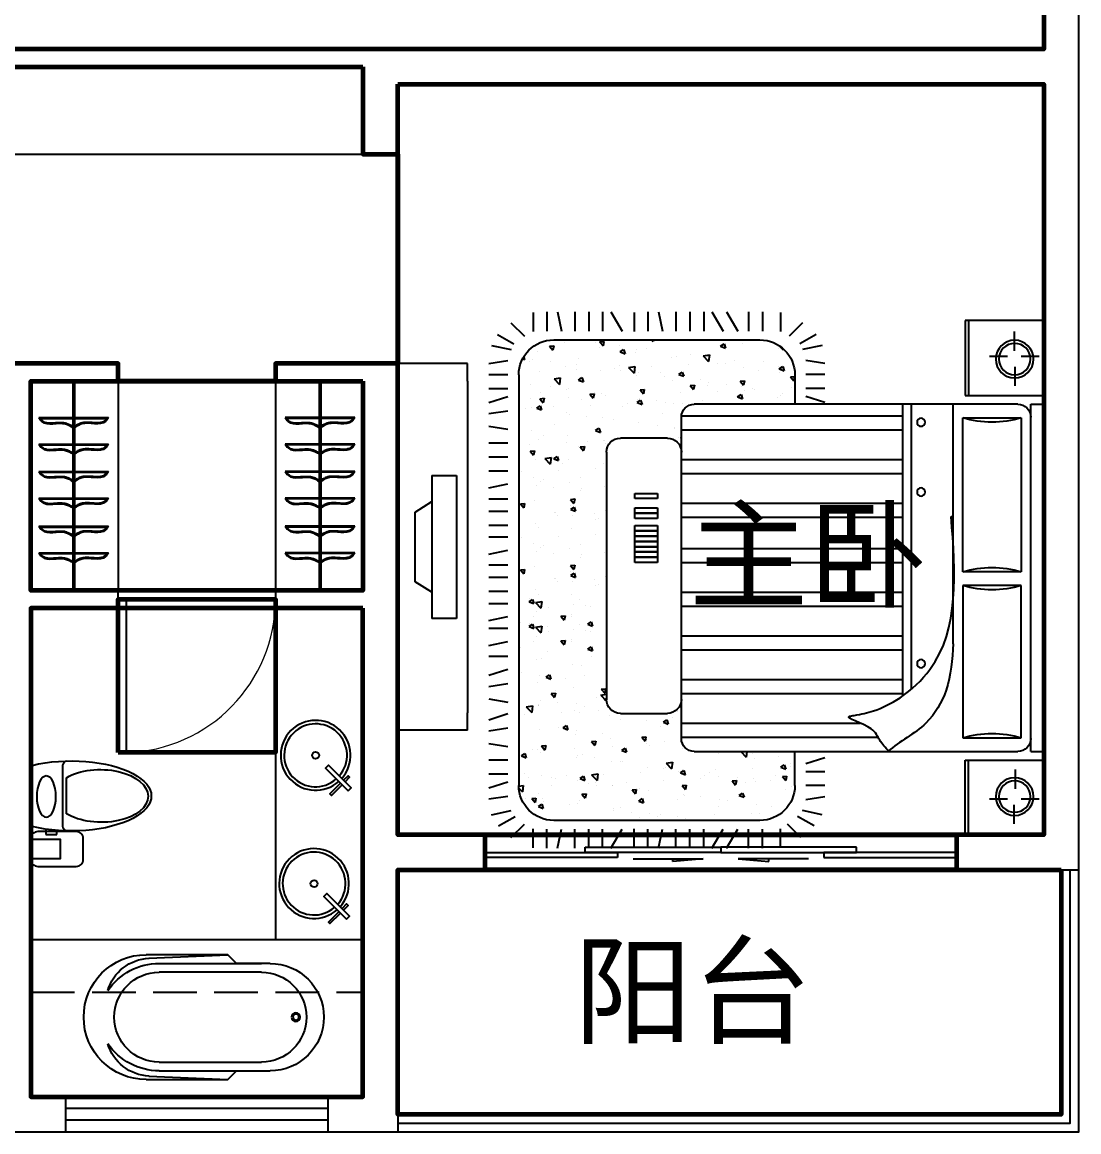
# Model space of a CAD drawing. Extents: x -542146 to -509546, y -936150 to -920950.
# Drawn here: x -515596 to -509546, y -936150 to -929795 of the extents above; entities that cross this region are included whole.
import ezdxf

# ---------------------------------------------------------------- set-up
doc = ezdxf.new("R2010")
doc.units = 0
doc.header["$LTSCALE"] = 1000
doc.header["$MEASUREMENT"] = 0
doc.linetypes.add('DASH', pattern=[0.35, 0.25, -0.1])
doc.layers.get('0').update_dxf_attribs({"linetype": 'CONTINUOUS'})
for name, color, linetype in [('FURN', 8, 'CONTINUOUS'), ('FURNITURE', 8, 'CONTINUOUS'), ('LVTRY', 187, 'CONTINUOUS'), ('STAIR', 3, 'CONTINUOUS'), ('WALL', 2, 'CONTINUOUS'), ('WINDOW', 4, 'CONTINUOUS'), ('房间名称标注', 255, 'CONTINUOUS'), ('洁具', 223, 'CONTINUOUS')]:
    doc.layers.add(name, color=color, linetype=linetype)
for name, color, linetype, lineweight in [('GT_卧室', 1, 'CONTINUOUS', 60), ('GT_卫生间', 5, 'CONTINUOUS', 60), ('GT_客厅', 2, 'CONTINUOUS', 60), ('GT_衣帽间', 85, 'CONTINUOUS', 60), ('GT_过道', 30, 'CONTINUOUS', 60), ('GT_门', 245, 'CONTINUOUS', 60), ('GT_阳台', 6, 'CONTINUOUS', 60)]:
    doc.layers.add(name, color=color, linetype=linetype, lineweight=lineweight)
doc.styles.add('-黑体', font='simhei.ttf', dxfattribs={"width": 0.8})

# ---------------------------------------------------------------- blocks, each defined once
blk = doc.blocks.new('A$C243B017E')
at = {"layer": 'FURN'}
for p, q in [((253.1, 3069.7), (253.1, 2960.6)), ((331.7, 3072.1), (331.7, 2963)), ((393.3, 3072.1), (416.1, 2963)), ((491.7, 3072.1), (491.7, 2963)), ((571.7, 3072.1), (571.7, 2963)), ((651.7, 3072.1), (651.7, 2963)), ((698, 3072.1), (763.5, 2963)), ((831.5, 3069.7), (831.5, 2960.6)), ((910.1, 3072.1), (910.1, 2963)), ((971.7, 3072.1), (994.5, 2963)), ((1070.1, 3072.1), (1070.1, 2963)), ((1150.1, 3072.1), (1150.1, 2963)), ((1230.1, 3072.1), (1230.1, 2963)), ((1276.4, 3072.1), (1341.8, 2963)), ((1360.6, 3072.1), (1426.1, 2963)), ((1487.2, 3072.1), (1487.2, 2963)), ((1567.2, 3072.1), (1567.2, 2963)), ((1670.4, 3069.7), (1670.4, 2960.6)), ((126.7, 3010.5), (203.8, 2933.4)), ((1787, 3010.5), (1709.9, 2933.4)), ((3178, 2995.8), (2728, 2995.8)), ((2728, 2995.8), (2728, 2567.5)), ((2746.5, 2995.8), (2746.5, 2567.5)), ((3178, 2567.5), (3178, 2995.8)), ((55.8, 2943.6), (150.3, 2889.1)), ((1861.9, 2943.6), (1767.5, 2889.1)), ((3007.9, 2932.7), (3007.9, 2822.7)), ((15.2, 2879.9), (127.4, 2856)), ((1552.4, 2912.1), (371.2, 2912.1)), ((650.4, 2906.4), (650.4, 2906.4)), ((815.4, 2868.9), (815.4, 2868.9)), ((863.9, 2897.4), (863.9, 2897.4)), ((919.8, 2872.8), (919.8, 2872.8)), ((966.9, 2888.8), (966.9, 2888.8)), ((985.5, 2880.4), (985.5, 2880.4)), ((1077.4, 2888.4), (1077.4, 2888.4)), ((1125.2, 2901), (1125.2, 2901)), ((1290.9, 2879.4), (1290.9, 2879.4)), ((1504.5, 2870.3), (1504.5, 2870.3)), ((1547.8, 2872.6), (1547.8, 2872.6)), ((1908.3, 2879.9), (1796.2, 2856)), ((246, 2786.9), (265.3, 2809.9)), ((269.9, 2784.8), (265.3, 2809.9)), ((283.4, 2833.2), (311.5, 2843.9)), ((283.4, 2833.2), (303.3, 2819.8)), ((303.3, 2819.7), (311.4, 2843.9)), ((311.1, 2802.5), (311.1, 2802.5)), ((462.6, 2822.5), (462.6, 2822.5)), ((510, 2817.2), (510, 2817.2)), ((518.9, 2800.3), (518.9, 2800.3)), ((712.1, 2842.8), (712.1, 2842.8)), ((715.3, 2855.7), (715.3, 2855.7)), ((752.2, 2840.3), (752.2, 2840.3)), ((858.3, 2801.2), (886.3, 2811.9)), ((858.3, 2801.2), (878.2, 2787.7)), ((878.2, 2787.7), (886.3, 2811.9)), ((1314.6, 2832.6), (1314.6, 2832.6)), ((1365.9, 2797.5), (1365.9, 2797.5)), ((1530.1, 2823.4), (1530.1, 2823.4)), ((1618.5, 2830.7), (1618.5, 2830.7)), ((0, 2789.5), (109.1, 2772.6)), ((171.8, 2727.8), (192.5, 2749.4)), ((196.9, 2711.4), (192.5, 2749.3)), ((211, 2789.3), (211, 2789.3)), ((246, 2786.9), (269.9, 2784.8)), ((285.6, 2760.3), (285.6, 2760.3)), ((304.7, 2789), (304.7, 2789)), ((532.9, 2761.8), (552.2, 2784.8)), ((532.9, 2761.8), (556.8, 2759.7)), ((556.8, 2759.7), (552.2, 2784.8)), ((819.8, 2736.7), (839.1, 2759.7)), ((819.8, 2736.7), (843.8, 2734.6)), ((843.7, 2734.6), (839.1, 2759.6)), ((848, 2752.5), (848, 2752.5)), ((915, 2739.6), (915, 2739.6)), ((1081.3, 2792.6), (1081.3, 2792.6)), ((1106.7, 2711.6), (1126, 2734.6)), ((1114.3, 2764.3), (1114.3, 2764.3)), ((1120.3, 2767.8), (1120.3, 2767.8)), ((1130.6, 2709.5), (1126, 2734.5)), ((1214.4, 2777.5), (1214.4, 2777.5)), ((1322.4, 2793.4), (1322.4, 2793.4)), ((1433.1, 2769.1), (1461.2, 2779.9)), ((1433.1, 2769.1), (1453, 2755.7)), ((1453, 2755.7), (1461.1, 2779.8)), ((1923.5, 2776.8), (1814.5, 2793.7)), ((2969, 2789.9), (2866.2, 2789.9)), ((3150.6, 2789.9), (3047.8, 2789.9)), ((0, 2726), (109.1, 2690.6)), ((171.2, 2715.4), (196.9, 2711.4)), ((171.2, 360), (171.2, 2712.1)), ((358.9, 2711), (358.9, 2711)), ((381.5, 2672.4), (381.5, 2672.4)), ((505.2, 2684.1), (505.2, 2684.1)), ((522.2, 2672.1), (550.2, 2682.9)), ((522.2, 2672.1), (542.1, 2658.7)), ((542.1, 2658.7), (550.2, 2682.9)), ((572.5, 2702), (572.5, 2702)), ((588.2, 2650.7), (619.4, 2683.2)), ((610, 2697.9), (610, 2697.9)), ((614.7, 2712.5), (614.7, 2712.5)), ((623.8, 2645.2), (619.4, 2683.1)), ((707.2, 2709.7), (707.2, 2709.7)), ((710.2, 2711.1), (710.2, 2711.1)), ((786, 2693), (786, 2693)), ((861.7, 2731.1), (861.7, 2731.1)), ((999.5, 2684), (999.5, 2684)), ((1106.7, 2711.6), (1130.7, 2709.5)), ((1213.1, 2675), (1213.1, 2675)), ((1393.7, 2686.5), (1412.9, 2709.5)), ((1393.7, 2686.5), (1417.6, 2684.4)), ((1417.5, 2684.4), (1412.9, 2709.4)), ((1467.3, 2692.6), (1467.3, 2692.6)), ((1513.3, 2673), (1513.3, 2673)), ((1525.3, 2690.3), (1525.3, 2690.3)), ((1613.4, 2686.1), (1613.4, 2686.1)), ((1680.6, 2661.4), (1699.8, 2684.4)), ((1704.4, 2659.3), (1699.8, 2684.3)), ((1700.6, 2732.7), (1700.6, 2732.7)), ((1730.6, 2718.4), (1730.6, 2718.4)), ((1752.4, 2712.1), (1752.4, 2517.5)), ((1923.5, 2713.2), (1814.5, 2713.2)), ((3013.5, 2621.5), (3013.5, 2731.5)), ((0, 2646), (109.1, 2646)), ((205.9, 2644.7), (205.9, 2644.7)), ((229.7, 2666.3), (229.7, 2666.3)), ((299.8, 2655.9), (299.8, 2655.9)), ((357.4, 2664.7), (357.4, 2664.7)), ((443.3, 2657.3), (443.3, 2657.3)), ((588.2, 2650.7), (623.8, 2645.2)), ((656.8, 2648.3), (656.8, 2648.3)), ((870.3, 2639.3), (870.3, 2639.3)), ((910.1, 2606.5), (910.1, 2606.5)), ((1000.8, 2612.5), (1000.8, 2612.5)), ((1009, 2606.6), (1009, 2606.6)), ((1015.1, 2584.5), (1046.3, 2617)), ((1050.7, 2578.9), (1046.3, 2616.9)), ((1083.9, 2630.2), (1083.9, 2630.2)), ((1097.1, 2640.1), (1125.1, 2650.9)), ((1097.1, 2640.1), (1117, 2626.7)), ((1109.2, 2619.7), (1109.2, 2619.7)), ((1115.5, 2634.7), (1115.5, 2634.7)), ((1116.9, 2626.6), (1125, 2650.8)), ((1234.1, 2652.6), (1234.1, 2652.6)), ((1260.7, 2639.7), (1260.7, 2639.7)), ((1297.4, 2621.2), (1297.4, 2621.2)), ((1317.5, 2660.3), (1317.5, 2660.3)), ((1426.6, 2665.9), (1426.6, 2665.9)), ((1510.9, 2612.2), (1510.9, 2612.2)), ((1640.1, 2656.9), (1640.1, 2656.9)), ((1671.9, 2608.1), (1699.9, 2618.8)), ((1671.9, 2608.1), (1691.8, 2594.7)), ((1680.6, 2661.4), (1704.5, 2659.3)), ((1691.8, 2594.6), (1699.9, 2618.8)), ((1923.5, 2633.2), (1814.5, 2633.2)), ((0, 2566), (109.1, 2566)), ((186.1, 2543.1), (214.1, 2553.9)), ((186.1, 2543.1), (206, 2529.7)), ((206, 2529.7), (214.1, 2553.8)), ((500.3, 2550.9), (500.3, 2550.9)), ((604.9, 2553.4), (604.9, 2553.4)), ((702.3, 2576.5), (702.3, 2576.5)), ((756.4, 2573.3), (756.4, 2573.3)), ((767.5, 2572.5), (767.5, 2572.5)), ((1015.1, 2584.5), (1050.7, 2579)), ((1442, 2518.3), (1473.2, 2550.8)), ((1477, 2517.5), (1473.2, 2550.7)), ((1520.4, 2557.1), (1520.4, 2557.1)), ((1659.7, 2548.3), (1659.7, 2548.3)), ((1724.5, 2603.2), (1724.5, 2603.2)), ((1725.8, 2585.3), (1725.8, 2585.3)), ((1923.5, 2553.2), (1814.5, 2588.6)), ((2728, 2567.5), (3178, 2567.5)), ((0, 2471.2), (109.1, 2489.1)), ((252.2, 2506.9), (252.2, 2506.9)), ((279.4, 2507.7), (279.4, 2507.7)), ((294.9, 2522.7), (294.9, 2522.7)), ((301, 2492.4), (301, 2492.4)), ((301.5, 2486), (320.8, 2509)), ((301.5, 2486), (325.4, 2483.9)), ((325.4, 2483.9), (320.8, 2509)), ((492.9, 2498.7), (492.9, 2498.7)), ((504.8, 2540.2), (504.8, 2540.2)), ((534.2, 2532.4), (534.2, 2532.4)), ((588.4, 2460.9), (607.7, 2483.9)), ((612.3, 2458.8), (607.7, 2483.9)), ((706.4, 2489.7), (706.4, 2489.7)), ((761, 2511.1), (789, 2521.8)), ((761, 2511.1), (780.9, 2497.7)), ((780.8, 2497.6), (788.9, 2521.8)), ((919.9, 2480.7), (919.9, 2480.7)), ((1110.6, 2501.5), (1110.6, 2501.5)), ((1176.5, 2517.5), (3029.1, 2517.5)), ((1312.7, 2527.1), (1312.7, 2527.1)), ((1442, 2518.3), (1447.2, 2517.5)), ((1508.2, 2528.4), (1508.2, 2528.4)), ((3103, 2517.5), (3103, 528.1)), ((3103, 2517.5), (3178, 2517.5)), ((3178, 2517.5), (3178, 528.1)), ((495.4, 2417.7), (495.4, 2417.7)), ((588.4, 2460.9), (612.4, 2458.8)), ((651.2, 2415.5), (651.2, 2415.5)), ((697.5, 2443.3), (697.5, 2443.3)), ((875.3, 2435.8), (894.6, 2458.8)), ((875.3, 2435.8), (899.3, 2433.7)), ((899.2, 2433.7), (894.6, 2458.8)), ((903.8, 2448.8), (903.8, 2448.8)), ((905.2, 2473.3), (905.2, 2473.3)), ((1004, 2462), (1004, 2462)), ((1102.6, 2443.5), (1102.6, 602.1)), ((1102.6, 2434.6), (2227.8, 2434.6)), ((2713.6, 2438.5), (3048.7, 2438.5)), ((2713.6, 1567.5), (2713.6, 2438.5)), ((3048.7, 2438.5), (3048.7, 1567.5)), ((0, 2399.4), (109.1, 2382.5)), ((290.1, 2389.6), (290.1, 2389.6)), ((399.6, 2382.4), (399.6, 2382.4)), ((424.9, 2382.1), (452.9, 2392.8)), ((424.9, 2382.1), (444.8, 2368.7)), ((444.7, 2368.6), (452.9, 2392.8)), ((499.7, 2395.6), (499.7, 2395.6)), ((984.3, 2373.9), (984.3, 2373.9)), ((999.7, 2350.1), (1027.7, 2360.8)), ((1019.6, 2336.6), (1027.7, 2360.8)), ((1102.6, 2354.6), (2126.1, 2354.6)), ((0, 2335.9), (109.1, 2300.5)), ((201.5, 2303.3), (201.5, 2303.3)), ((214.4, 2261.1), (245.5, 2293.5)), ((249.9, 2255.5), (245.5, 2293.5)), ((415, 2294.3), (415, 2294.3)), ((517.7, 2293.8), (517.7, 2293.8)), ((692.6, 2310.2), (692.6, 2310.2)), ((751, 2333.8), (751, 2333.8)), ((753.3, 2299.2), (1022.6, 2299.2)), ((898.7, 2304.2), (898.7, 2304.2)), ((900.4, 2340.2), (900.4, 2340.2)), ((999.7, 2350.1), (1019.6, 2336.6)), ((1050.2, 2324.2), (1050.2, 2324.2)), ((0, 2216.2), (109.1, 2234.1)), ((214.4, 2261.1), (249.9, 2255.5)), ((284.4, 2253.7), (284.4, 2253.7)), ((285.2, 2256.4), (285.2, 2256.4)), ((285.8, 2249.6), (285.8, 2249.6)), ((294.3, 2224.7), (294.3, 2224.7)), ((394.5, 2237.8), (394.5, 2237.8)), ((490.6, 2284.6), (490.6, 2284.6)), ((499.3, 2240.6), (499.3, 2240.6)), ((546, 2257.8), (546, 2257.8)), ((628.5, 2285.3), (628.5, 2285.3)), ((641.3, 2194.8), (672.4, 2227.3)), ((663.6, 2221), (673.5, 2224.8)), ((673.3, 2219.8), (672.4, 2227.3)), ((1080.1, 2286), (1080.1, 2286)), ((357, 2185.2), (376.3, 2208.1)), ((357, 2185.2), (380.9, 2183.1)), ((380.9, 2183), (376.3, 2208.1)), ((380.3, 2165.9), (380.3, 2165.9)), ((613.6, 2206), (613.6, 2206)), ((641.3, 2194.8), (673.3, 2189.9)), ((643.9, 2160.1), (663.2, 2183)), ((667.8, 2157.9), (663.2, 2183)), ((663.6, 2221), (673.3, 2214.6)), ((673.3, 802.8), (673.3, 2219.2)), ((1102.6, 2184.6), (2370.6, 2184.6)), ((2370.6, 2198.5), (2370.6, 528.1)), ((0, 2144.5), (109.1, 2127.5)), ((280.3, 2123.3), (280.3, 2123.3)), ((327.6, 2092), (355.6, 2102.8)), ((347.4, 2078.6), (355.5, 2102.7)), ((440.7, 2100), (440.7, 2100)), ((485.7, 2151.4), (485.7, 2151.4)), ((643.9, 2160.1), (667.9, 2158)), ((1102.6, 2104.6), (2370.6, 2104.6)), ((2420.6, 2160.7), (2420.6, 528.1)), ((0, 2080.9), (109.1, 2045.5)), ((189.1, 2066.9), (189.1, 2066.9)), ((289.3, 2080.1), (289.3, 2080.1)), ((327.6, 2092), (347.5, 2078.6)), ((335.4, 2091), (335.4, 2091)), ((548.9, 2082), (548.9, 2082)), ((0, 1971.5), (109.1, 1971.5)), ((275.5, 1990.1), (275.5, 1990.1)), ((299.8, 1985.9), (299.8, 1985.9)), ((480.8, 2018.3), (480.8, 2018.3)), ((533.1, 2025.9), (533.1, 2025.9)), ((588.1, 1975.5), (588.1, 1975.5)), ((0, 1909.9), (109.1, 1887.1)), ((184, 1922.3), (184, 1922.3)), ((335.5, 1942.2), (335.5, 1942.2)), ((412.5, 1884.3), (431.8, 1907.3)), ((436.4, 1882.1), (431.8, 1907.2)), ((566.3, 1931), (594.3, 1941.7)), ((566.3, 1931), (586.2, 1917.6)), ((586.2, 1917.5), (594.3, 1941.7)), ((1102.6, 1934.6), (2370.6, 1934.6)), ((257.5, 1886.6), (257.5, 1886.6)), ((270.6, 1856.9), (270.6, 1856.9)), ((412.5, 1884.3), (436.4, 1882.2)), ((471, 1877.6), (471, 1877.6)), ((476, 1885.1), (476, 1885.1)), ((1102.6, 1854.6), (2370.6, 1854.6)), ((2659.2, 1900.1), (2659.2, 528.1)), ((0, 1811.5), (109.1, 1811.5)), ((184, 1780.4), (184, 1780.4)), ((230.2, 1802), (258.2, 1812.7)), ((230.2, 1802), (250.1, 1788.5)), ((230.3, 1784.5), (230.3, 1784.5)), ((250.1, 1788.5), (258.2, 1812.7)), ((267.4, 1805.2), (298.6, 1837.7)), ((267.4, 1805.2), (303, 1799.7)), ((302.9, 1799.6), (298.5, 1837.6)), ((335.5, 1800.4), (335.5, 1800.4)), ((341.9, 1832.8), (341.9, 1832.8)), ((482.9, 1817.7), (482.9, 1817.7)), ((516.5, 1787.3), (516.5, 1787.3)), ((555.4, 1823.8), (555.4, 1823.8)), ((566.3, 1789.1), (594.3, 1799.8)), ((566.3, 1789.1), (586.2, 1775.7)), ((583, 1830.9), (583, 1830.9)), ((586.2, 1775.6), (594.3, 1799.8)), ((0, 1768), (109.1, 1745.2)), ((257.5, 1744.7), (257.5, 1744.7)), ((412.5, 1742.4), (431.8, 1765.4)), ((412.5, 1742.4), (436.4, 1740.3)), ((436.4, 1740.3), (431.8, 1765.3)), ((471, 1735.7), (471, 1735.7)), ((476, 1743.2), (476, 1743.2)), ((673.2, 1777.6), (673.2, 1777.6)), ((0, 1669.6), (109.1, 1669.6)), ((230.2, 1660.1), (258.2, 1670.8)), ((230.2, 1660.1), (250.1, 1646.6)), ((250.1, 1646.6), (258.2, 1670.8)), ((267.4, 1663.3), (298.6, 1695.8)), ((267.4, 1663.3), (303, 1657.8)), ((270.6, 1715), (270.6, 1715)), ((302.9, 1657.8), (298.5, 1695.7)), ((341.9, 1691), (341.9, 1691)), ((482.9, 1675.8), (482.9, 1675.8)), ((555.4, 1681.9), (555.4, 1681.9)), ((583, 1689), (583, 1689)), ((1102.6, 1684.6), (2370.6, 1684.6)), ((0, 1599.9), (109.1, 1599.9)), ((230.3, 1642.6), (230.3, 1642.6)), ((265.7, 1592.2), (265.7, 1592.2)), ((283.3, 1615.6), (283.3, 1615.6)), ((471.1, 1620.3), (471.1, 1620.3)), ((516.5, 1645.4), (516.5, 1645.4)), ((673.2, 1635.7), (673.2, 1635.7)), ((1102.6, 1604.6), (2370.6, 1604.6)), ((177.9, 1551.6), (177.9, 1551.6)), ((377.7, 1528.4), (377.7, 1528.4)), ((379.1, 1527.8), (379.1, 1527.8)), ((391.5, 1542.6), (391.5, 1542.6)), ((477.8, 1541.6), (477.8, 1541.6)), ((605, 1533.6), (605, 1533.6)), ((612.4, 1567.8), (612.4, 1567.8)), ((629.3, 1561.5), (629.3, 1561.5)), ((3048.7, 1567.5), (2713.6, 1567.5)), ((0, 1519.9), (109.1, 1519.9)), ((181.1, 1476.9), (200.4, 1499.9)), ((181.1, 1476.9), (205, 1474.8)), ((205, 1474.8), (200.4, 1499.8)), ((466.3, 1487.2), (466.3, 1487.2)), ((468, 1451.8), (487.3, 1474.8)), ((469, 1509.3), (497, 1520.1)), ((469, 1509.3), (488.9, 1495.9)), ((491.9, 1449.7), (487.3, 1474.7)), ((488.9, 1495.8), (497, 1520)), ((668.3, 1512.8), (668.3, 1512.8)), ((2713.6, 1488.1), (2713.6, 607.1)), ((3048.7, 1488.1), (2713.6, 1488.1)), ((3048.7, 607.1), (3048.7, 1488.1)), ((0, 1448.2), (109.1, 1448.2)), ((260.9, 1459), (260.9, 1459)), ((468, 1451.8), (491.9, 1449.7)), ((524.1, 1403.7), (524.1, 1403.7)), ((836.2, 1435.3), (836.2, 1405)), ((965.9, 1435.3), (836.2, 1435.3)), ((836.2, 1405), (836.2, 1374.8)), ((965.9, 1405), (836.2, 1405)), ((836.2, 1405), (965.9, 1405)), ((965.9, 1405), (965.9, 1435.3)), ((965.9, 1374.8), (965.9, 1405)), ((1102.6, 1434.6), (2370.6, 1434.6)), ((0, 1386.7), (109.1, 1363.8)), ((272.5, 1370.6), (272.5, 1370.6)), ((298.6, 1347.8), (298.6, 1347.8)), ((313.6, 1338.2), (313.6, 1338.2)), ((372.6, 1383.8), (372.6, 1383.8)), ((461.4, 1354), (461.4, 1354)), ((531.9, 1387.8), (531.9, 1387.8)), ((663.4, 1379.6), (663.4, 1379.6)), ((836.2, 1374.8), (836.2, 1344.5)), ((836.2, 1374.8), (965.9, 1374.8)), ((965.9, 1374.8), (836.2, 1374.8)), ((836.2, 1344.5), (836.2, 1314.2)), ((965.9, 1344.5), (836.2, 1344.5)), ((836.2, 1344.5), (965.9, 1344.5)), ((965.9, 1344.5), (965.9, 1374.8)), ((965.9, 1314.2), (965.9, 1344.5)), ((1102.6, 1354.6), (2370.6, 1354.6)), ((0, 1288.2), (109.1, 1288.2)), ((184.4, 1293.5), (184.4, 1293.5)), ((256, 1325.9), (256, 1325.9)), ((397.9, 1284.5), (397.9, 1284.5)), ((527.1, 1329.2), (527.1, 1329.2)), ((611.4, 1275.5), (611.4, 1275.5)), ((671.5, 1279.2), (671.5, 1279.2)), ((836.2, 1314.2), (836.2, 1283.9)), ((965.9, 1314.2), (836.2, 1314.2)), ((836.2, 1314.2), (965.9, 1314.2)), ((836.2, 1283.9), (836.2, 1253.6)), ((965.9, 1283.9), (836.2, 1283.9)), ((836.2, 1283.9), (965.9, 1283.9)), ((965.9, 1283.9), (965.9, 1314.2)), ((965.9, 1253.6), (965.9, 1283.9)), ((0, 1221.5), (109.1, 1221.5)), ((265.7, 1213.8), (265.7, 1213.8)), ((283.3, 1237.2), (283.3, 1237.2)), ((471.1, 1241.9), (471.1, 1241.9)), ((836.2, 1253.6), (836.2, 1223.4)), ((965.9, 1253.6), (836.2, 1253.6)), ((836.2, 1253.6), (965.9, 1253.6)), ((836.2, 1223.4), (965.9, 1223.4)), ((965.9, 1223.4), (965.9, 1253.6)), ((177.9, 1173.3), (177.9, 1173.3)), ((377.7, 1150), (377.7, 1150)), ((379.1, 1149.4), (379.1, 1149.4)), ((391.5, 1164.2), (391.5, 1164.2)), ((477.8, 1163.2), (477.8, 1163.2)), ((605, 1155.2), (605, 1155.2)), ((612.4, 1189.4), (612.4, 1189.4)), ((629.3, 1183.1), (629.3, 1183.1)), ((836.2, 1182.9), (836.2, 1152.6)), ((965.9, 1182.9), (836.2, 1182.9)), ((836.2, 1152.6), (836.2, 1122.3)), ((836.2, 1152.6), (965.9, 1152.6)), ((965.9, 1152.6), (836.2, 1152.6)), ((965.9, 1152.6), (965.9, 1182.9)), ((965.9, 1122.3), (965.9, 1152.6)), ((1102.6, 1174.6), (2370.6, 1174.6)), ((2647.2, 1172.1), (2659.2, 1171.5)), ((0, 1141.5), (109.1, 1141.5)), ((181.1, 1098.5), (200.4, 1121.5)), ((181.1, 1098.5), (205, 1096.4)), ((205, 1096.4), (200.4, 1121.4)), ((260.9, 1080.6), (260.9, 1080.6)), ((466.3, 1108.8), (466.3, 1108.8)), ((468, 1073.4), (487.3, 1096.4)), ((469, 1130.9), (497, 1141.7)), ((469, 1130.9), (488.9, 1117.5)), ((491.9, 1071.3), (487.3, 1096.3)), ((488.9, 1117.5), (497, 1141.6)), ((668.3, 1134.4), (668.3, 1134.4)), ((836.2, 1122.3), (965.9, 1122.3)), ((1102.6, 1094.6), (2370.6, 1094.6)), ((0, 1069.8), (109.1, 1069.8)), ((468, 1073.4), (491.9, 1071.3)), ((524.1, 1025.3), (524.1, 1025.3)), ((836.2, 1069.4), (836.2, 1039.1)), ((965.9, 1069.4), (836.2, 1069.4)), ((836.2, 1039.1), (965.9, 1039.1)), ((965.9, 1039.1), (965.9, 1069.4)), ((0, 1008.3), (109.1, 985.4)), ((272.5, 992.2), (272.5, 992.2)), ((298.6, 969.4), (298.6, 969.4)), ((313.6, 959.8), (313.6, 959.8)), ((372.6, 1005.4), (372.6, 1005.4)), ((461.4, 975.6), (461.4, 975.6)), ((531.9, 1009.4), (531.9, 1009.4)), ((663.4, 1001.2), (663.4, 1001.2)), ((0, 909.8), (109.1, 909.8)), ((184.4, 915.1), (184.4, 915.1)), ((256, 947.5), (256, 947.5)), ((397.9, 906.1), (397.9, 906.1)), ((527.1, 950.8), (527.1, 950.8)), ((611.4, 897.1), (611.4, 897.1)), ((671.5, 900.8), (671.5, 900.8)), ((1102.6, 924.6), (2370.6, 924.6)), ((0, 829.8), (109.1, 829.8)), ((267.4, 847.6), (267.4, 847.6)), ((320.4, 839.3), (351.6, 871.8)), ((320.4, 839.3), (356, 833.8)), ((356, 833.8), (351.6, 871.8)), ((371.7, 840.9), (399.7, 851.6)), ((371.7, 840.9), (391.6, 827.4)), ((391.5, 827.4), (399.6, 851.6)), ((418.9, 867.6), (418.9, 867.6)), ((456.5, 842.5), (456.5, 842.5)), ((658.6, 868.1), (658.6, 868.1)), ((1102.6, 844.6), (2370.6, 844.6)), ((236.6, 797.6), (255.9, 820.6)), ((236.6, 797.6), (260.5, 795.5)), ((251.2, 814.3), (251.2, 814.3)), ((260.5, 795.5), (255.9, 820.6)), ((515.4, 770.7), (515.4, 770.7)), ((523.5, 772.5), (542.8, 795.5)), ((523.5, 772.5), (547.4, 770.4)), ((547.4, 770.4), (542.8, 795.5)), ((0, 749.8), (109.1, 749.8)), ((234, 756.5), (234, 756.5)), ((282.1, 730.7), (282.1, 730.7)), ((313.6, 709.8), (313.6, 709.8)), ((447.5, 747.5), (447.5, 747.5)), ((451.7, 709.3), (451.7, 709.3)), ((566.2, 743.1), (566.2, 743.1)), ((653.7, 734.9), (653.7, 734.9)), ((661, 738.5), (661, 738.5)), ((666.4, 756.3), (666.4, 756.3)), ((1022.6, 722.8), (753.3, 722.8)), ((1088.1, 720.4), (1088.1, 720.4)), ((1097.3, 722.3), (1102.6, 728.5)), ((1097.3, 722.3), (1102.6, 721.9)), ((0, 654.1), (109.1, 672.1)), ((246.3, 681.2), (246.3, 681.2)), ((377.9, 642.9), (377.9, 642.9)), ((610.4, 679.8), (638.4, 690.6)), ((610.4, 679.8), (630.3, 666.4)), ((611.2, 682.9), (611.2, 682.9)), ((630.3, 666.3), (638.4, 690.5)), ((965.3, 651.7), (965.3, 651.7)), ((1062, 659.9), (1062, 659.9)), ((1065.4, 664.9), (1065.4, 664.9)), ((1102.6, 674.6), (2370.6, 674.6)), ((0, 582.4), (109.1, 565.5)), ((446.8, 576.2), (446.8, 576.2)), ((461, 585.3), (461, 585.3)), ((561.2, 598.5), (561.2, 598.5)), ((648.8, 601.8), (648.8, 601.8)), ((712.6, 618.4), (712.6, 618.4)), ((856.6, 631.8), (856.6, 631.8)), ((997.2, 583), (997.2, 583)), ((1103, 594.6), (2370.6, 594.6)), ((2713.6, 607.1), (3048.7, 607.1)), ((0, 518.8), (109.1, 483.5)), ((208.4, 552), (208.4, 552)), ((241.4, 548), (241.4, 548)), ((274.3, 550.8), (302.3, 561.5)), ((274.3, 550.8), (294.2, 537.4)), ((292.1, 496.8), (311.4, 519.7)), ((294.2, 537.3), (302.3, 561.5)), ((316, 494.6), (311.4, 519.7)), ((369.6, 543.1), (369.6, 543.1)), ((583.2, 534.1), (583.2, 534.1)), ((764, 542.9), (764, 542.9)), ((796.7, 525), (796.7, 525)), ((849.2, 518.8), (877.2, 529.5)), ((849.2, 518.8), (869.1, 505.3)), ((869.1, 505.3), (877.2, 529.5)), ((1010.2, 516), (1010.2, 516)), ((1057.1, 526.8), (1057.1, 526.8)), ((1111.7, 527.1), (1111.7, 527.1)), ((3029.1, 528.1), (1176.5, 528.1)), ((1752.4, 360), (1752.4, 528.1)), ((1923.5, 518.8), (1814.5, 483.5)), ((3103, 528.1), (3178, 528.1)), ((240.4, 498.4), (240.4, 498.4)), ((292.1, 496.8), (316, 494.7)), ((297.4, 462.9), (297.4, 462.9)), ((454, 489.4), (454, 489.4)), ((530.7, 502.9), (530.7, 502.9)), ((579, 471.7), (598.3, 494.6)), ((579, 471.7), (602.9, 469.6)), ((602.9, 469.5), (598.3, 494.6)), ((607.4, 460.7), (607.4, 460.7)), ((644, 468.6), (644, 468.6)), ((667.5, 480.3), (667.5, 480.3)), ((851.7, 498.6), (851.7, 498.6)), ((860, 493.9), (860, 493.9)), ((865.9, 446.5), (885.2, 469.5)), ((865.9, 446.5), (889.9, 444.5)), ((881, 471.3), (881, 471.3)), ((889.8, 444.4), (885.2, 469.5)), ((960.2, 507.1), (960.2, 507.1)), ((1094.6, 462.3), (1094.6, 462.3)), ((1223.7, 507), (1223.7, 507)), ((1308.1, 453.3), (1308.1, 453.3)), ((1424, 486.7), (1452.1, 497.5)), ((1424, 486.7), (1443.9, 473.3)), ((1437.3, 498), (1437.3, 498)), ((1443.9, 473.3), (1452, 497.4)), ((1462, 449.2), (1462, 449.2)), ((1650.8, 489), (1650.8, 489)), ((1667.4, 477.4), (1667.4, 477.4)), ((1680.6, 464.4), (1680.6, 464.4)), ((2728, 478.1), (3178, 478.1)), ((2728, 49.8), (2728, 478.1)), ((2746.5, 49.8), (2746.5, 478.1)), ((3178, 478.1), (3178, 49.8)), ((0, 438.8), (109.1, 438.8)), ((236.6, 414.8), (236.6, 414.8)), ((355.8, 427.5), (355.8, 427.5)), ((373.5, 383.5), (404.6, 416)), ((373.5, 383.5), (409, 378)), ((409, 377.9), (404.6, 415.9)), ((441.9, 443), (441.9, 443)), ((455.9, 440.7), (455.9, 440.7)), ((513.1, 389.8), (541.1, 400.5)), ((513.1, 389.8), (533, 376.3)), ((533, 376.3), (541.1, 400.5)), ((1052.2, 393.6), (1052.2, 393.6)), ((1152.8, 421.4), (1172.1, 444.4)), ((1152.8, 421.4), (1176.8, 419.4)), ((1176.7, 419.3), (1172.1, 444.4)), ((1214, 384.4), (1214, 384.4)), ((1254.3, 419.2), (1254.3, 419.2)), ((1259.1, 402.5), (1259.1, 402.5)), ((1359.2, 415.7), (1359.2, 415.7)), ((1439.8, 396.3), (1459, 419.3)), ((1439.8, 396.3), (1463.7, 394.3)), ((1447.3, 424.4), (1447.3, 424.4)), ((1463.6, 394.2), (1459, 419.3)), ((1510.7, 435.7), (1510.7, 435.7)), ((1521.6, 444.3), (1521.6, 444.3)), ((1726.7, 371.2), (1745.9, 394.2)), ((1735.1, 435.2), (1735.1, 435.2)), ((1750.5, 369.1), (1745.9, 394.2)), ((1923.5, 438.8), (1814.5, 438.8)), ((3013.5, 424.1), (3013.5, 314.1)), ((0, 358.8), (109.1, 358.8)), ((290, 339.8), (290, 339.8)), ((503.6, 330.7), (503.6, 330.7)), ((639.1, 335.5), (639.1, 335.5)), ((717.1, 321.7), (717.1, 321.7)), ((754.8, 336.2), (754.8, 336.2)), ((800.4, 317.3), (831.5, 349.7)), ((835.9, 311.7), (831.5, 349.7)), ((846.9, 365.4), (846.9, 365.4)), ((854.9, 349.3), (854.9, 349.3)), ((980.7, 344.3), (980.7, 344.3)), ((1006.4, 369.3), (1006.4, 369.3)), ((1088, 357.7), (1116, 368.5)), ((1088, 357.7), (1107.9, 344.3)), ((1107.8, 344.3), (1115.9, 368.4)), ((1543.1, 336.6), (1543.1, 336.6)), ((1662.6, 344.2), (1662.6, 344.2)), ((1662.8, 325.7), (1690.8, 336.4)), ((1662.8, 325.7), (1682.7, 312.3)), ((1682.7, 312.2), (1690.8, 336.4)), ((1726.7, 371.2), (1750.6, 369.2)), ((1923.5, 358.8), (1814.5, 358.8)), ((0, 295.2), (109.1, 278.3)), ((194, 267.2), (205, 271.5)), ((200, 256.5), (205, 271.4)), ((231.7, 281.7), (231.7, 281.7)), ((250.6, 269.8), (250.6, 269.8)), ((350.7, 283), (350.7, 283)), ((437.1, 309.8), (437.1, 309.8)), ((502.2, 302.9), (502.2, 302.9)), ((514.2, 264.2), (514.2, 264.2)), ((747.5, 304.3), (747.5, 304.3)), ((800.4, 317.3), (835.9, 311.8)), ((930.6, 312.7), (930.6, 312.7)), ((1047.4, 260.5), (1047.4, 260.5)), ((1076.6, 256.5), (1076.6, 256.5)), ((1144.2, 303.7), (1144.2, 303.7)), ((1227.3, 251.1), (1258.4, 283.5)), ((1249.4, 286.1), (1249.4, 286.1)), ((1254, 258), (1254, 258)), ((1262.8, 245.5), (1258.4, 283.5)), ((1309.9, 296.5), (1309.9, 296.5)), ((1357.7, 294.7), (1357.7, 294.7)), ((1405.5, 277.9), (1405.5, 277.9)), ((1457.2, 316), (1457.2, 316)), ((1571.2, 285.6), (1571.2, 285.6)), ((1658.1, 311.2), (1658.1, 311.2)), ((1923.5, 295.2), (1814.5, 278.3)), ((2969, 255.7), (2866.2, 255.7)), ((3150.6, 255.7), (3047.8, 255.7)), ((15.2, 192.1), (127.4, 216)), ((280.9, 224.2), (280.9, 224.2)), ((347.6, 195.9), (366.9, 218.9)), ((347.6, 195.9), (371.5, 193.8)), ((371.5, 193.7), (366.9, 218.8)), ((634.3, 202.3), (634.3, 202.3)), ((634.5, 170.8), (653.8, 193.8)), ((658.4, 168.6), (653.8, 193.7)), ((749.7, 191.6), (749.7, 191.6)), ((751.9, 228.7), (779.9, 239.5)), ((751.9, 228.7), (771.8, 215.3)), ((771.7, 215.2), (779.8, 239.4)), ((842, 232.3), (842, 232.3)), ((843.3, 216.4), (843.3, 216.4)), ((901.2, 211.5), (901.2, 211.5)), ((1153.8, 244.8), (1153.8, 244.8)), ((1227.3, 251.1), (1262.8, 245.6)), ((1326.7, 196.7), (1354.7, 207.4)), ((1326.7, 196.7), (1346.6, 183.2)), ((1346.6, 183.2), (1354.7, 207.4)), ((1657.7, 211.1), (1657.7, 211.1)), ((1661.1, 192.1), (1685.3, 217.3)), ((1686, 211.1), (1685.3, 217.3)), ((1908.3, 192.1), (1796.2, 216)), ((3007.9, 112.9), (3007.9, 222.9)), ((49.3, 128.4), (143.8, 182.9)), ((126.7, 61.5), (203.8, 138.7)), ((371.2, 160), (1552.4, 160)), ((432.2, 176.7), (432.2, 176.7)), ((610, 176.4), (610, 176.4)), ((634.5, 170.8), (658.4, 168.7)), ((649.6, 178.4), (649.6, 178.4)), ((933.4, 160), (940.7, 168.7)), ((942.3, 160), (940.7, 168.6)), ((1452.3, 182.9), (1452.3, 182.9)), ((1796.8, 61.5), (1719.7, 138.7)), ((1874.2, 128.4), (1779.8, 182.9)), ((253.1, 2.4), (253.1, 111.4)), ((331.7, 0), (331.7, 109.1)), ((393.3, 0), (416.1, 109.1)), ((491.7, 0), (491.7, 109.1)), ((571.7, 0), (571.7, 109.1)), ((651.7, 0), (651.7, 109.1)), ((698, 0), (763.5, 109.1)), ((831.5, 2.4), (831.5, 111.4)), ((910.1, 0), (910.1, 109.1)), ((971.7, 0), (994.5, 109.1)), ((1070.1, 0), (1070.1, 109.1)), ((1150.1, 0), (1150.1, 109.1)), ((1230.1, 0), (1230.1, 109.1)), ((1276.4, 0), (1341.8, 109.1)), ((1360.6, 0), (1426.1, 109.1)), ((1487.2, 0), (1487.2, 109.1)), ((1567.2, 0), (1567.2, 109.1)), ((1670.4, 2.4), (1670.4, 111.4)), ((3178, 49.8), (2728, 49.8))]:
    blk.add_line(p, q, dxfattribs=at)
for centre, radius in [((3010.7, 2775.7), 108), ((3010.7, 2775.7), 90), ((2474.9, 2014.1), 23.3), ((2474.9, 1031.5), 23.3), ((2474.9, 631.8), 23.3), ((3010.7, 269.9), 108), ((3010.7, 269.9), 90)]:
    blk.add_circle(centre, radius, dxfattribs=at)
for centre, radius, start, end in [((371.2, 2712.1), 200, 90, 180), ((1552.4, 2712.1), 200, 0, 90), ((1176.5, 2443.5), 74, 90, 180), ((3029.1, 2443.5), 74, 0, 90), ((2881.1, 2995.8), 581.9, 253.26146, 286.73854), ((753.3, 2219.2), 80, 90, 180), ((1022.6, 2219.2), 80, 0, 90), ((2881.1, 1010.2), 581.9, 73.26146, 106.73854), ((2881.1, 2045.4), 581.9, 253.26146, 286.73854), ((753.3, 802.8), 80, 180, 270), ((1022.6, 802.8), 80, 270, 0), ((1176.5, 602.1), 74, 180, 270), ((2881.1, 49.8), 581.9, 73.26146, 106.73854), ((3029.1, 602.1), 74, 270, 0), ((371.2, 360), 200, 180, 270), ((1552.4, 360), 200, 270, 0)]:
    blk.add_arc(centre, radius, start, end, dxfattribs=at)
for points, knots in [([(2291.2, 2517.5), (2271.6, 2496.3), (2233.2, 2454.8), (2202.2, 2366.9), (2014.9, 2322.2), (2125.9, 2305.4), (2218.7, 2286.2), (2378.9, 2204.5), (2702.4, 1901.7), (2671.6, 1494), (2647.2, 1172.1)], [0, 0, 0, 0, 84.038361, 164.136965, 308.288746, 334.147015, 448.557912, 618.627879, 854.335658, 1737.99154, 1737.99154, 1737.99154, 1737.99154]), ([(2659.2, 1900.1), (2652.9, 1990.3), (2641.5, 2154.4), (2506.2, 2388.2), (2351.5, 2457.7), (2284.9, 2517.5)], [0, 0, 0, 0, 262.825247, 478.358586, 748.848727, 748.848727, 748.848727, 748.848727])]:
    blk.add_open_spline(points, degree=3, knots=knots, dxfattribs=at)
blk = doc.blocks.new('BATH-P1')
at = {"color": 0, "linetype": 'ByBlock'}
for p, q in [((-187.5, 307.5), (-137.5, 357.5)), ((315, 337.2), (-137.5, 357.5)), ((-137.5, 357.5), (330, 357.5)), ((-380, 307.5), (-187.5, 307.5)), ((-187.5, 307.5), (-330, 307.5)), ((-330, 257.5), (255, 257.5)), ((255, 307.5), (-187.5, 307.5)), ((-187.5, -307.5), (-380, -307.5)), ((255, -257.5), (-330, -257.5)), ((-137.5, -357.5), (-187.5, -307.5)), ((255, -307.5), (-187.5, -307.5)), ((315, -337.2), (-137.5, -357.5)), ((330, -357.5), (-137.5, -357.5))]:
    blk.add_line(p, q, dxfattribs=at)
for radius in [25, 17.5]:
    blk.add_circle((-527.5, 0), radius, dxfattribs=at)
for centre, radius, start, end in [((302.5, 80), 257.5, 16.39281, 87.64558), ((330, 0), 357.5, 270, 90), ((-380, 0), 307.5, 90, 270), ((-330, 0), 257.5, 90, 270), ((255, -50), 357.5, 34.53534, 90), ((255, 0), 257.5, 270, 90), ((255, 50), 357.5, 270, 325.46466), ((302.5, -80), 257.5, 272.35442, 343.60719)]:
    blk.add_arc(centre, radius, start, end, dxfattribs=at)
blk = doc.blocks.new('ffffff')
at = {"layer": 'LVTRY'}
blk.add_lwpolyline([(3895236.9, -1457476.9), (3895219.5, -1457494.2), (3895349.4, -1457624.1), (3895366.7, -1457606.8)], close=True, dxfattribs=at)
for points in [[(3895280.1, -1457520.2), (3895340.8, -1457459.5), (3895332.1, -1457450.9), (3895271.5, -1457511.5)], [(3895254.2, -1457528.9), (3895228.2, -1457554.9), (3895236.8, -1457563.5), (3895262.8, -1457537.5)]]:
    blk.add_lwpolyline(points, dxfattribs=at)
blk.add_circle((3895423, -1457680.4), 20, dxfattribs=at)
for radius, start, end in [(200, 138.51281, 131.48719), (180, 138.9037, 131.0963)]:
    blk.add_arc((3895423, -1457680.4), radius, start, end, dxfattribs=at)
blk = doc.blocks.new('ZUOB1')
at = {"color": 9, "ltscale": 100}
for p, q in [((190.7, 388.7), (222.1, 388.7)), ((222.1, 388.7), (222.1, 325.9)), ((201.1, 367.8), (193.5, 367.8)), ((201.1, 325.9), (201.1, 367.8)), ((222.1, 325.9), (201.1, 325.9))]:
    blk.add_line(p, q, dxfattribs=at)
at = {"color": 4}
for centre, start, end in [((-173.4, 263), 90.00001, 174.53071), ((174.3, 263), 5.46929, 90.00001)]:
    blk.add_arc(centre, 27.5, start, end, dxfattribs=at)
at = {"layer": '洁具', "color": 4}
for p, q in [((160.9, 473.8), (-159.9, 473.8)), ((174.3, 290.5), (-173.4, 290.5)), ((102, 270), (-104.2, 270))]:
    blk.add_line(p, q, dxfattribs=at)
for centre, start, end in [((-159.9, 455.5), 89.99999, 143.29712), ((160.9, 455.5), 36.70987, 90.00001)]:
    blk.add_arc(centre, 18.3, start, end, dxfattribs=at)
for centre, major_axis, ratio, start_param, end_param in [((0.5, 242.5), (0, -458.1), 0.438048, 4.201768, 8.364607), ((0.4, 72.9), (-3.1, 269.7), 0.559893, 0.744919, 5.525442)]:
    blk.add_ellipse(centre, major_axis=major_axis, ratio=ratio, start_param=start_param, end_param=end_param, dxfattribs=at)
at = {"layer": '洁具', "color": 9, "ltscale": 100}
blk.add_ellipse((3.8, 385.6), major_axis=(-117.8, 0), ratio=0.464286, dxfattribs=at)
blk = doc.blocks.new('A$C2F3C5B17')
at = {"layer": '洁具', "color": 4}
blk.add_lwpolyline([(40, 0), (160, 0, 0.414214), (200, 40), (200, 260, 0.414214), (160, 300), (40, 300, 0.414214), (0, 260), (0, 40, 0.414214)], format="xyb", close=True, dxfattribs=at)
blk.add_lwpolyline([(46, 0), (154, 0), (154, 169), (46, 169)], close=True, dxfattribs=at)
blk = doc.blocks.new('A$C612B7823')
at = {"layer": 'FURNITURE', "color": 8}
for p, q in [((0, 152.2), (195, 152.2)), ((9.4, 157.2), (195, 157.2)), ((205, 157.2), (390.6, 157.2)), ((205, 152.2), (400, 152.2)), ((9.4, 5), (195, 5)), ((205, 5), (390.6, 5)), ((0, 0), (195, 0)), ((205, 0), (400, 0))]:
    blk.add_line(p, q, dxfattribs=at)
for points, knots in [([(0, 152.2), (5.3, 160.3), (36.9, 208.1), (129.6, 167.9), (181.9, 200.9), (195, 209.7)], [0, 0, 0, 0, 27.872489, 164.947438, 211.656479, 211.656479, 211.656479, 211.656479]), ([(9.4, 157.2), (9.9, 158), (10.5, 158.8), (13.3, 162.7), (15.7, 165.6), (18.9, 169), (19.7, 169.7), (22.1, 171.8), (23.7, 173.1), (28.2, 176), (31.2, 177.5), (37.7, 180), (41.1, 180.9), (48.4, 182.3), (52.2, 182.7), (60.2, 183.2), (64.3, 183.2), (75.8, 183), (83.4, 182.5), (98.8, 181.3), (106.7, 180.7), (122.4, 180.1), (130.3, 180.1), (140.9, 181.1), (143.9, 181.4), (149.1, 182.3), (151.3, 182.8), (155, 183.7), (156.5, 184.1), (159.5, 185), (160.9, 185.5), (165.3, 187.1), (168.1, 188.3), (177.2, 192.5), (183.2, 196.1), (191, 201.1), (193, 202.4), (195, 203.7)], [9.13022, 9.13022, 9.13022, 9.13022, 12.01384, 12.01384, 24.02768, 24.02768, 27.936178, 27.936178, 35.307873, 35.307873, 47.743214, 47.743214, 60.178555, 60.178555, 72.613896, 72.613896, 85.049237, 85.049237, 106.389948, 106.389948, 127.730658, 127.730658, 149.071368, 149.071368, 157.354435, 157.354435, 163.711331, 163.711331, 168.103919, 168.103919, 172.496506, 172.496506, 181.281681, 181.281681, 201.387953, 201.387953, 208.3547, 208.3547, 208.3547, 208.3547]), ([(400, 152.2), (394.7, 160.3), (363.1, 208.1), (270.4, 167.9), (218.1, 200.9), (205, 209.7)], [0, 0, 0, 0, 27.872489, 164.947438, 211.656479, 211.656479, 211.656479, 211.656479]), ([(390.6, 157.2), (390.1, 158), (389.5, 158.8), (386.7, 162.7), (384.3, 165.6), (381.1, 169), (380.3, 169.7), (377.9, 171.8), (376.3, 173.1), (371.8, 176), (368.8, 177.5), (362.3, 180), (358.9, 180.9), (351.6, 182.3), (347.8, 182.7), (339.8, 183.2), (335.7, 183.2), (324.2, 183), (316.6, 182.5), (301.2, 181.3), (293.3, 180.7), (277.6, 180.1), (269.7, 180.1), (259.1, 181.1), (256.1, 181.4), (250.9, 182.3), (248.7, 182.8), (245, 183.7), (243.5, 184.1), (240.5, 185), (239.1, 185.5), (234.7, 187.1), (231.9, 188.3), (222.8, 192.5), (216.8, 196.1), (209, 201.1), (207, 202.4), (205, 203.7)], [9.13022, 9.13022, 9.13022, 9.13022, 12.01384, 12.01384, 24.02768, 24.02768, 27.936178, 27.936178, 35.307873, 35.307873, 47.743214, 47.743214, 60.178555, 60.178555, 72.613896, 72.613896, 85.049237, 85.049237, 106.389948, 106.389948, 127.730658, 127.730658, 149.071368, 149.071368, 157.354435, 157.354435, 163.711331, 163.711331, 168.103919, 168.103919, 172.496506, 172.496506, 181.281681, 181.281681, 201.387953, 201.387953, 208.3547, 208.3547, 208.3547, 208.3547]), ([(0, 0), (5.3, 8.1), (36.9, 55.9), (129.6, 15.7), (181.9, 48.7), (195, 57.5)], [0, 0, 0, 0, 27.872489, 164.947438, 211.656479, 211.656479, 211.656479, 211.656479]), ([(9.4, 5), (9.9, 5.8), (10.5, 6.6), (13.3, 10.5), (15.7, 13.4), (18.9, 16.8), (19.7, 17.6), (22.1, 19.7), (23.7, 20.9), (28.2, 23.8), (31.2, 25.4), (37.7, 27.8), (41.1, 28.7), (48.4, 30.1), (52.2, 30.5), (60.2, 31), (64.3, 31), (75.8, 30.8), (83.4, 30.3), (98.8, 29.2), (106.7, 28.5), (122.4, 27.9), (130.3, 27.9), (140.9, 28.9), (143.9, 29.2), (149.1, 30.1), (151.3, 30.6), (155, 31.5), (156.5, 31.9), (159.5, 32.8), (160.9, 33.3), (165.3, 34.9), (168.1, 36.1), (177.2, 40.4), (183.2, 43.9), (191, 48.9), (193, 50.2), (195, 51.5)], [9.13022, 9.13022, 9.13022, 9.13022, 12.01384, 12.01384, 24.02768, 24.02768, 27.936178, 27.936178, 35.307873, 35.307873, 47.743214, 47.743214, 60.178555, 60.178555, 72.613896, 72.613896, 85.049237, 85.049237, 106.389948, 106.389948, 127.730658, 127.730658, 149.071368, 149.071368, 157.354435, 157.354435, 163.711331, 163.711331, 168.103919, 168.103919, 172.496506, 172.496506, 181.281681, 181.281681, 201.387953, 201.387953, 208.3547, 208.3547, 208.3547, 208.3547]), ([(400, 0), (394.7, 8.1), (363.1, 55.9), (270.4, 15.7), (218.1, 48.7), (205, 57.5)], [0, 0, 0, 0, 27.872489, 164.947438, 211.656479, 211.656479, 211.656479, 211.656479]), ([(390.6, 5), (390.1, 5.8), (389.5, 6.6), (386.7, 10.5), (384.3, 13.4), (381.1, 16.8), (380.3, 17.6), (377.9, 19.7), (376.3, 20.9), (371.8, 23.8), (368.8, 25.4), (362.3, 27.8), (358.9, 28.7), (351.6, 30.1), (347.8, 30.5), (339.8, 31), (335.7, 31), (324.2, 30.8), (316.6, 30.3), (301.2, 29.2), (293.3, 28.5), (277.6, 27.9), (269.7, 27.9), (259.1, 28.9), (256.1, 29.2), (250.9, 30.1), (248.7, 30.6), (245, 31.5), (243.5, 31.9), (240.5, 32.8), (239.1, 33.3), (234.7, 34.9), (231.9, 36.1), (222.8, 40.4), (216.8, 43.9), (209, 48.9), (207, 50.2), (205, 51.5)], [9.13022, 9.13022, 9.13022, 9.13022, 12.01384, 12.01384, 24.02768, 24.02768, 27.936178, 27.936178, 35.307873, 35.307873, 47.743214, 47.743214, 60.178555, 60.178555, 72.613896, 72.613896, 85.049237, 85.049237, 106.389948, 106.389948, 127.730658, 127.730658, 149.071368, 149.071368, 157.354435, 157.354435, 163.711331, 163.711331, 168.103919, 168.103919, 172.496506, 172.496506, 181.281681, 181.281681, 201.387953, 201.387953, 208.3547, 208.3547, 208.3547, 208.3547])]:
    blk.add_open_spline(points, degree=3, knots=knots, dxfattribs=at)
blk = doc.blocks.new('A$C6C0740DD')
at = {"layer": 'FURN'}
for p, q in [((100, 2300), (500, 2300)), ((100, 2300), (100, 2200)), ((500, 2300), (500, 200)), ((100, 300), (100, 2200)), ((164, 1660), (304, 1660)), ((164, 840), (164, 1660)), ((304, 840), (304, 1660)), ((304, 1510), (400, 1450)), ((400, 1450), (400, 1050)), ((400, 1050), (304, 990)), ((304, 840), (164, 840)), ((100, 300), (100, 200)), ((100, 200), (500, 200))]:
    blk.add_line(p, q, dxfattribs=at)
blk = doc.blocks.new('A$C39C96226')
at = {"layer": 'FURN'}
blk.add_blockref('A$C6C0740DD', (0, 0), dxfattribs=at)
blk = doc.blocks.new('A$C0AD63448')
at = {"layer": 'FURN'}
blk.add_blockref('A$C39C96226', (0, 0), dxfattribs=at)
blk = doc.blocks.new('A$C4E0A414D')
at = {"layer": 'FURN', "xscale": -1}
blk.add_blockref('A$C0AD63448', (500, 0), dxfattribs=at)
blk = doc.blocks.new('$DorLib2D$00000001')
for p, q in [((0.45, 0.975), (0.5, 0.975)), ((0.45, 0), (0.45, 0.975)), ((0.5, 0), (0.5, 0.975)), ((0.5, 0), (0.45, 0))]:
    blk.add_line(p, q)
at = {"lineweight": 13}
blk.add_arc((0.475, 0), 0.975, 91.46928, 180, dxfattribs=at)
blk = doc.blocks.new('$WINLIB2D$00000001')
for p, q in [((-0.5, 0.5), (0.5, 0.5)), ((-0.5, 0.5), (-0.5, -0.5)), ((0.5, -0.5), (0.5, 0.5)), ((0.5, 0.1667), (-0.5, 0.1667)), ((0.5, -0.1667), (-0.5, -0.1667)), ((-0.5, -0.5), (0.5, -0.5))]:
    blk.add_line(p, q)
blk = doc.blocks.new('$DorLib2D$00000138')
at = {"color": 0, "linetype": 'Continuous'}
for p, q in [((-0.2875, 0), (-0.2875, 0.1538)), ((-0.2875, 0.1538), (0, 0.1538)), ((0, 0.1538), (0, 0)), ((0.2875, 0.1538), (0, 0.1538)), ((0.2875, 0), (0.2875, 0.1538)), ((-0.5, -0.1399), (-0.5, 0)), ((-0.5, 0), (-0.2187, 0)), ((0, 0), (-0.2875, 0)), ((-0.2187, 0), (-0.2187, -0.1399)), ((0, 0), (0.2875, 0)), ((0.2187, 0), (0.2187, -0.1399)), ((0.5, 0), (0.2187, 0)), ((0.5, 0), (0.5, -0.1946)), ((0.5, -0.1399), (0.5, 0)), ((-0.2187, -0.1399), (-0.5, -0.1399)), ((0.2187, -0.1399), (0.5, -0.1399)), ((-0.1857, -0.186), (-0.037, -0.186)), ((-0.037, -0.186), (-0.1019, -0.2583)), ((-0.1019, -0.2583), (-0.1019, -0.186)), ((0.1857, -0.186), (0.037, -0.186)), ((0.037, -0.186), (0.1019, -0.2583)), ((0.1019, -0.2583), (0.1019, -0.186))]:
    blk.add_line(p, q, dxfattribs=at)

msp = doc.modelspace()

# ---------------------------------------------------------------- linework, layer by layer
at = {"layer": 'FURN'}
for p, q in [((-517146.2, -930550.3), (-513546.2, -930550.3)), ((-515046.2, -931850.3), (-515046.2, -933050.3)), ((-514146.2, -931850.3), (-514146.2, -933050.3))]:
    msp.add_line(p, q, dxfattribs=at)
for points in [[(-515306.2, -931850.3), (-515306.2, -933050.3)], [(-515296.2, -931850.3), (-515296.2, -933050.3)], [(-513896.2, -931850.3), (-513896.2, -933050.3)], [(-513886.2, -931850.3), (-513886.2, -933050.3)]]:
    msp.add_lwpolyline(points, dxfattribs=at)
at = {"layer": 'GT_卧室'}
msp.add_lwpolyline([(-513446.2, -930150.3), (-509746.2, -930150.3), (-509746.2, -934450.3), (-513446.2, -934450.3), (-513446.2, -930150.3)], dxfattribs=at)
at = {"layer": 'GT_卫生间'}
msp.add_lwpolyline([(-513646.2, -933150.3), (-515546.2, -933150.3), (-515546.2, -935950.3), (-513646.2, -935950.3), (-513646.2, -933150.3)], dxfattribs=at)
at = {"layer": 'GT_客厅'}
msp.add_lwpolyline([(-509746.2, -924950.3), (-509746.2, -929950.3), (-515996.2, -929950.3), (-515996.2, -924450.3), (-509846.2, -924450.3), (-509846.2, -924950.3), (-509746.2, -924950.3)], dxfattribs=at)
at = {"layer": 'GT_衣帽间'}
msp.add_lwpolyline([(-513646.2, -931850.3), (-513646.2, -933050.3), (-515546.2, -933050.3), (-515546.2, -931850.3), (-513646.2, -931850.3)], dxfattribs=at)
at = {"layer": 'GT_过道'}
msp.add_lwpolyline([(-513646.2, -930050.3), (-513646.2, -930550.3), (-513446.2, -930550.3), (-513446.2, -931750.3), (-514146.2, -931750.3), (-514146.2, -931850.3), (-515046.2, -931850.3), (-515046.2, -931750.3), (-517146.2, -931750.3), (-517146.2, -930050.3), (-513646.2, -930050.3)], dxfattribs=at)
at = {"layer": 'GT_门'}
for points in [[(-515046.2, -933977.8), (-515046.2, -933100.3), (-514146.2, -933100.3), (-514146.2, -933977.8), (-515046.2, -933977.8)], [(-510246.2, -934450.3), (-510246.2, -934650.3), (-512946.2, -934650.3), (-512946.2, -934450.3), (-510246.2, -934450.3)]]:
    msp.add_lwpolyline(points, dxfattribs=at)
at = {"layer": 'GT_阳台'}
msp.add_lwpolyline([(-509646.2, -934650.3), (-509646.2, -936050.3), (-513446.2, -936050.3), (-513446.2, -934650.3), (-509646.2, -934650.3)], dxfattribs=at)
at = {"layer": 'STAIR', "linetype": 'DASH'}
msp.add_line((-515546.2, -935350.3), (-513646.2, -935350.3), dxfattribs=at)
at = {"layer": 'STAIR'}
for points in [[(-513446.2, -936150.3), (-509546.2, -936150.3), (-509546.2, -934650.3)], [(-513446.2, -936050.3), (-509646.2, -936050.3), (-509646.2, -934650.3)], [(-513446.2, -936100.3), (-509596.2, -936100.3), (-509596.2, -934650.3)]]:
    msp.add_lwpolyline(points, dxfattribs=at)
at = {"layer": 'WALL'}
for p, q in [((-509746.2, -929950.3), (-509746.2, -924950.3)), ((-509546.2, -930050.3), (-509546.2, -924950.3)), ((-513546.2, -929950.3), (-517146.2, -929950.3)), ((-509746.2, -929950.3), (-513546.2, -929950.3)), ((-513646.2, -930050.3), (-517146.2, -930050.3)), ((-513646.2, -930050.3), (-513646.2, -930550.3)), ((-509546.2, -934650.3), (-509546.2, -930050.3)), ((-509746.2, -930150.3), (-513446.2, -930150.3)), ((-513446.2, -930550.3), (-513446.2, -930150.3)), ((-509746.2, -934450.3), (-509746.2, -930150.3)), ((-513646.2, -930550.3), (-513446.2, -930550.3)), ((-515046.2, -931750.3), (-515646.2, -931750.3)), ((-515046.2, -931850.3), (-515046.2, -931750.3)), ((-513646.2, -931750.3), (-514146.2, -931750.3)), ((-514146.2, -931750.3), (-514146.2, -931850.3)), ((-513446.2, -931750.3), (-513646.2, -931750.3)), ((-513446.2, -931850.3), (-513446.2, -931750.3)), ((-515546.2, -931850.3), (-515546.2, -933050.3)), ((-515546.2, -931850.3), (-515046.2, -931850.3)), ((-514146.2, -931850.3), (-513646.2, -931850.3)), ((-513646.2, -931850.3), (-513646.2, -933050.3)), ((-513446.2, -931850.3), (-513446.2, -933050.3)), ((-515046.2, -933050.3), (-515546.2, -933050.3)), ((-515046.2, -933150.3), (-515046.2, -933050.3)), ((-513646.2, -933050.3), (-514146.2, -933050.3)), ((-514146.2, -933050.3), (-514146.2, -933150.3)), ((-513446.2, -933050.3), (-513446.2, -934450.3)), ((-515546.2, -933150.3), (-515046.2, -933150.3)), ((-515546.2, -933150.3), (-515546.2, -935950.3)), ((-514146.2, -933150.3), (-513646.2, -933150.3)), ((-513646.2, -933150.3), (-513646.2, -934550.3)), ((-512946.2, -934450.3), (-513446.2, -934450.3)), ((-512946.2, -934650.3), (-512946.2, -934450.3)), ((-509746.2, -934450.3), (-510246.2, -934450.3)), ((-510246.2, -934450.3), (-510246.2, -934650.3)), ((-513646.2, -934550.3), (-513646.2, -935950.3)), ((-513446.2, -934650.3), (-513446.2, -936150.3)), ((-513446.2, -934650.3), (-512946.2, -934650.3)), ((-510246.2, -934650.3), (-509546.2, -934650.3)), ((-515346.2, -935950.3), (-515546.2, -935950.3)), ((-515346.2, -936150.3), (-515346.2, -935950.3)), ((-513646.2, -935950.3), (-513846.2, -935950.3)), ((-513846.2, -935950.3), (-513846.2, -936150.3)), ((-515646.2, -936150.3), (-515346.2, -936150.3)), ((-513846.2, -936150.3), (-513446.2, -936150.3))]:
    msp.add_line(p, q, dxfattribs=at)
at = {"layer": 'WINDOW', "linetype": 'DASH'}
for p, q in [((-513446.2, -930550.3), (-513646.2, -930550.3)), ((-515046.2, -931750.3), (-515046.2, -931850.3)), ((-514146.2, -931850.3), (-514146.2, -931750.3)), ((-513646.2, -931750.3), (-513446.2, -931750.3))]:
    msp.add_line(p, q, dxfattribs=at)
at = {"layer": '洁具'}
for p, q in [((-514146.2, -933150.3), (-514146.2, -935050.3)), ((-513646.2, -935050.3), (-515546.2, -935050.3))]:
    msp.add_line(p, q, dxfattribs=at)

# ---------------------------------------------------------------- block references
at = {"layer": 'FURN', "xscale": -1, "rotation": 180}
for name, p in [('A$C243B017E', (-512924.2, -931454.5)), ('A$C4E0A414D', (-513446.2, -931550.3))]:
    msp.add_blockref(name, p, dxfattribs=at)
at = {"layer": 'FURNITURE', "color": 8, "xscale": -1, "rotation": 180}
for p in [(-515501.2, -932059), (-515501.2, -932368), (-515501.2, -932681.3)]:
    msp.add_blockref('A$C612B7823', p, dxfattribs=at)
at = {"layer": 'FURNITURE', "color": 8, "rotation": 180}
for p in [(-513691.2, -932059), (-513691.2, -932368), (-513691.2, -932681.3)]:
    msp.add_blockref('A$C612B7823', p, dxfattribs=at)
at = {"layer": 'WINDOW'}
for name, p, xscale, yscale, zscale in [('$DorLib2D$00000001', (-514596.2, -933100.3), -900, -900, -900), ('$DorLib2D$00000138', (-511596.2, -934550.3), 2700, 200, 2700), ('$WINLIB2D$00000001', (-514596.2, -936050.3), 1500, -200, 1500)]:
    msp.add_blockref(name, p, dxfattribs=dict(at, xscale=xscale, yscale=yscale, zscale=zscale))
at = {"layer": '洁具'}
for name, p, rotation in [('ffffff', (3381506.9, -2391674.4), 179.9999985058961), ('A$C2F3C5B17', (-515546.2, -934430.5), 269.9999985058961), ('ffffff', (3381498, -2392408.9), 179.9999985058961)]:
    msp.add_blockref(name, p, dxfattribs=dict(at, rotation=rotation))
at = {"layer": '洁具', "xscale": -1, "rotation": 89.99999850589612}
msp.add_blockref('ZUOB1', (-515072.4, -934226.2), dxfattribs=at)
at = {"layer": '洁具', "xscale": -1}
msp.add_blockref('BATH-P1', (-514556.5, -935493.5), dxfattribs=at)

# ---------------------------------------------------------------- texts
at = {"layer": '房间名称标注', "style": '-黑体'}
for s, p in [('主卧', (-511777.8, -933097)), ('阳台', (-512439.2, -935593.7))]:
    msp.add_text(s, height=500, dxfattribs=at).set_placement(p)

doc.saveas('drawing.dxf')
